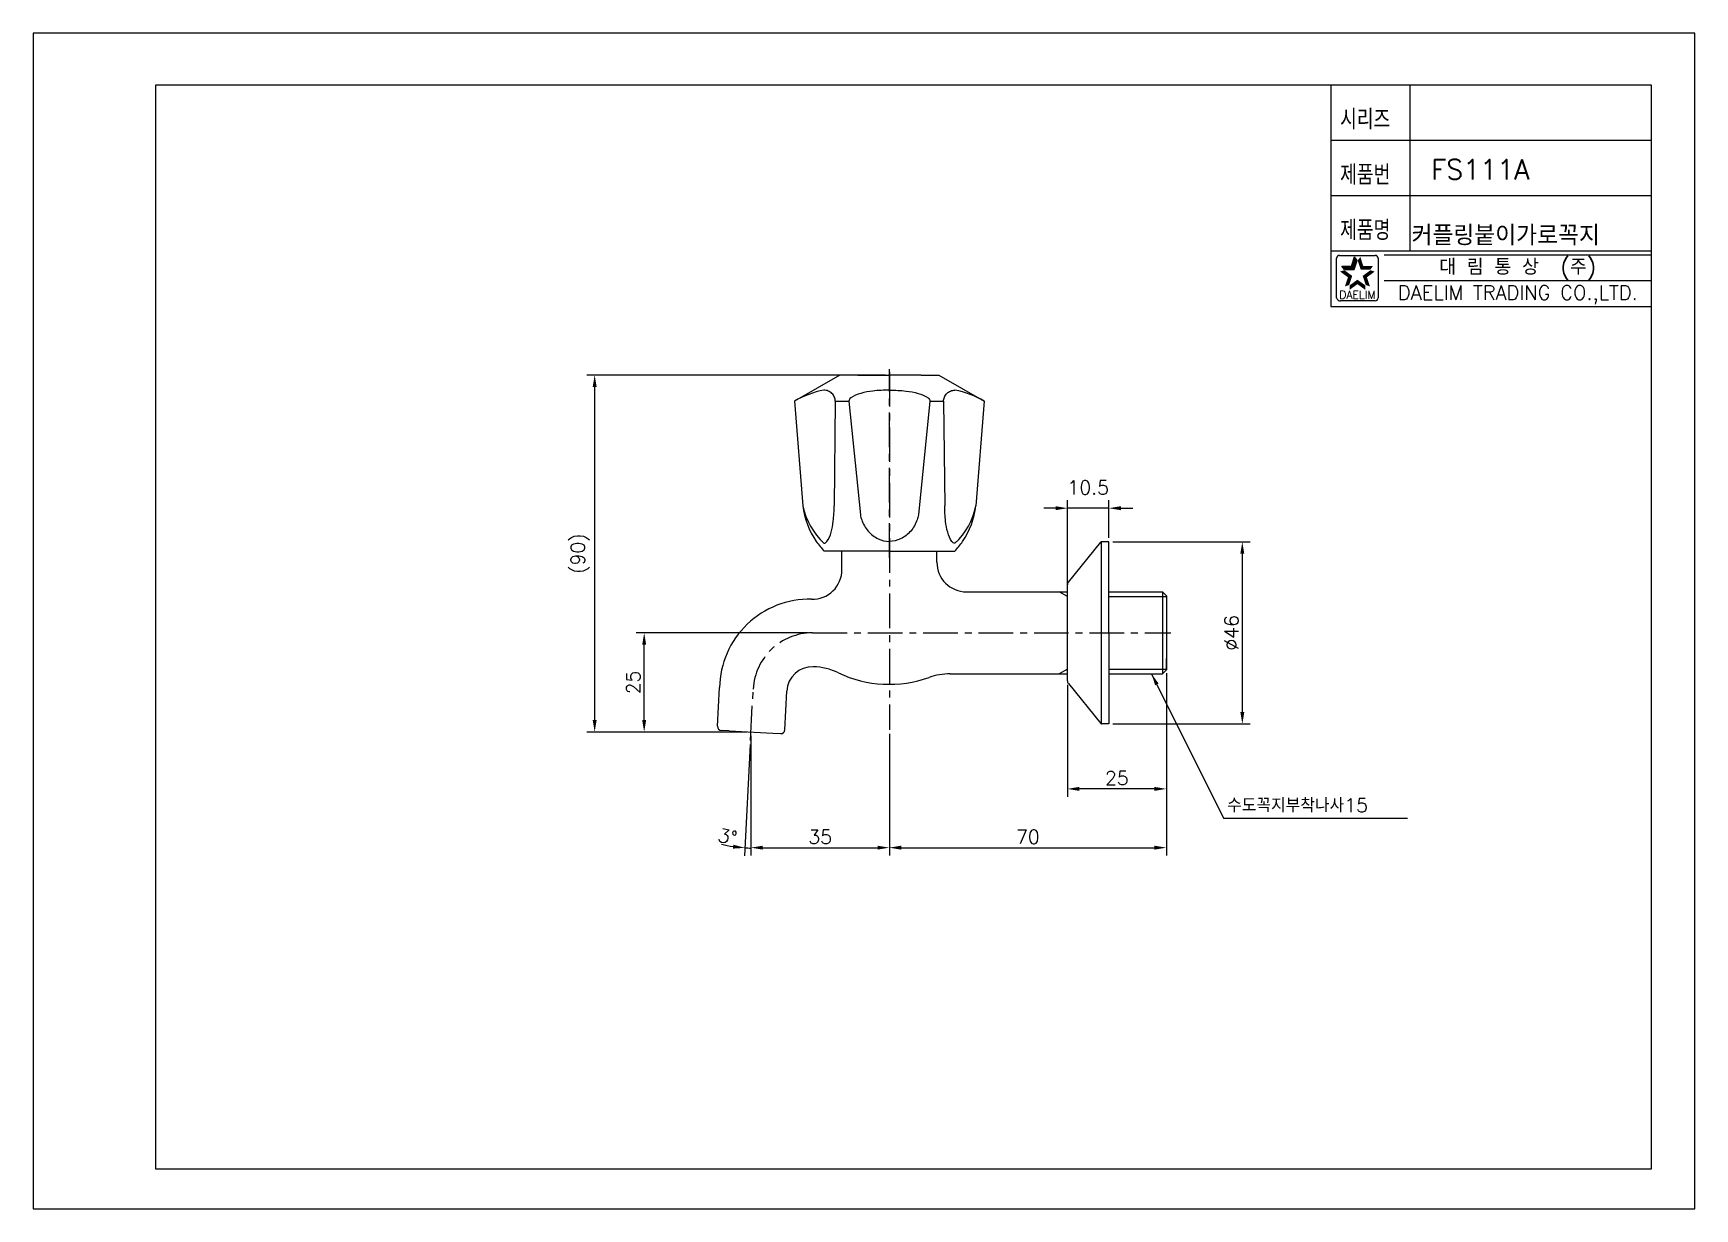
# Model space of a CAD drawing. Extents: x 6624 to 7044, y -603 to -306.
import ezdxf
from ezdxf.enums import TextEntityAlignment as Align

# ---------------------------------------------------------------- set-up
doc = ezdxf.new("R2010")
doc.units = 0
doc.header["$LTSCALE"] = 7
doc.header["$MEASUREMENT"] = 0
doc.linetypes.add('CENTER', pattern=[2, 1.25, -0.25, 0.25, -0.25])
doc.layers.get('0').update_dxf_attribs({"color": 2, "linetype": 'CONTINUOUS'})
for name, color, linetype in [('CL', 1, 'CENTER'), ('D', 2, 'CONTINUOUS'), ('DIM', 2, 'CONTINUOUS'), ('DWG', 7, 'CONTINUOUS'), ('TXT', 4, 'CONTINUOUS')]:
    doc.layers.add(name, color=color, linetype=linetype)
doc.styles.add('GHS', font='ROMANS', dxfattribs={"bigfont": 'GHS'})
doc.styles.add('ROMANS', font='romans')
doc.dimstyles.get("Standard").update_dxf_attribs({"dimtxt": 0.18, "dimasz": 0.18, "dimexe": 0.18, "dimexo": 0.0625, "dimgap": 0.09, "dimtad": 0, "dimtih": 1, "dimtoh": 1, "dimdec": 4, "dimzin": 0, "dimdsep": 46, "dimtxsty": 'Standard', "dimcen": 0.09, "dimadec": 0, "dimazin": 0, "dimtfac": 1, "dimtdec": 4, "dimtofl": 0, "dimtmove": 0, "dimatfit": 3, "dimfxl": 0, "dimtolj": 1, "dimtzin": 0, "dimarcsym": 0})

# ---------------------------------------------------------------- blocks, each defined once
blk = doc.blocks.new('BORDER')
for p, q in [((1, 1), (0, 1)), ((0, 1), (0, 0)), ((1, 0), (1, 1)), ((0, 0), (1, 0))]:
    blk.add_line(p, q)
blk = doc.blocks.new('A$C5B513C73')
at = {"layer": 'CL'}
blk.add_line((23.97, 0), (23.97, 47.69), dxfattribs=at)
at = {"layer": 'DWG'}
for p, q in [((11.47, 46.2), (0, 39.57)), ((15.97, 46.2), (11.47, 46.2)), ((15.97, 46.2), (23.97, 46.2)), ((31.97, 46.2), (23.97, 46.2)), ((31.97, 46.2), (36.47, 46.2)), ((36.47, 46.2), (47.94, 39.57)), ((0, 39.57), (2.09, 13.13)), ((10.28, 39.57), (10, 13.13)), ((10.28, 39.57), (13.75, 39.57)), ((13.75, 39.57), (16.63, 10.84)), ((34.2, 39.57), (31.32, 10.84)), ((34.2, 39.57), (37.66, 39.57)), ((37.66, 39.57), (37.94, 13.13)), ((47.94, 39.57), (45.85, 13.13)), ((8.97, 1.7), (7.47, 1.7)), ((23.97, 1.7), (8.97, 1.7)), ((23.97, 1.7), (38.97, 1.7)), ((38.97, 1.7), (40.47, 1.7))]:
    blk.add_line(p, q, dxfattribs=at)
for points in [[(10.28, 39.57, 0.100833), (10.06, 40.64, 0.099431), (9.44, 41.56, 0.09751), (8.51, 42.16, 0.096194), (7.4, 42.38, 0.096194)], [(23.97, 42.38, 0.028281), (19.77, 42.14, 0.038652), (16.74, 41.56, 0.079449), (14.19, 40.4, 0.251629), (13.75, 39.57, 0.251629)], [(23.97, 42.38, -0.028281), (28.18, 42.14, -0.038652), (31.2, 41.56, -0.079449), (33.76, 40.4, -0.251629), (34.2, 39.57, -0.251629)], [(37.66, 39.57, -0.100833), (37.88, 40.64, -0.099431), (38.51, 41.56, -0.09751), (39.44, 42.16, -0.096194), (40.54, 42.38, -0.096194)], [(7.4, 3.7, 0.251035), (8.17, 4.11, 0.079699), (9.24, 6.46, 0.038826), (9.78, 9.26, 0.028417), (10, 13.13, 0.028417)], [(40.54, 3.7, -0.251035), (39.78, 4.11, -0.079699), (38.7, 6.46, -0.038826), (38.16, 9.26, -0.028417), (37.94, 13.13, -0.028417)], [(16.63, 10.84, 0.029583), (16.97, 9.63, 0.091517), (18.6, 6.78, 0.103709), (21.13, 4.81, 0.114356), (23.97, 4.15, 0.114356)], [(31.32, 10.84, -0.029583), (30.97, 9.63, -0.091517), (29.35, 6.78, -0.103709), (26.81, 4.81, -0.114356), (23.97, 4.15, -0.114356)]]:
    blk.add_lwpolyline(points, format="xyb", dxfattribs=at)
for centre, radius, start, end in [((11.65, 19.98), 22.8, 100.7435, 120.7435), ((36.29, 19.98), 22.8, 59.2565, 79.2565), ((19.72, 16.84), 18.01, 191.8589, 226.8589), ((21.96, 15.49), 20, 186.7593, 214.5384), ((28.23, 16.84), 18.01, 313.1411, 348.1411), ((25.99, 15.49), 20, 325.4616, 353.2407), ((21.96, 15.49), 20, 214.5384, 223.6), ((25.99, 15.49), 20, 316.4, 325.4616)]:
    blk.add_arc(centre, radius, start, end, dxfattribs=at)

msp = doc.modelspace()

# ---------------------------------------------------------------- linework, layer by layer
at = {"color": 7}
for p, q in [((6951.57, -318.78), (6951.57, -374.78)), ((6971.57, -318.78), (6971.57, -360.78)), ((6951.57, -332.78), (7032.57, -332.78)), ((6951.57, -346.78), (7032.57, -346.78)), ((6951.57, -360.78), (7032.57, -360.78)), ((6951.57, -374.78), (7032.57, -374.78))]:
    msp.add_line(p, q, dxfattribs=at)
at = {"color": 2, "linetype": 'Continuous'}
for p, q in [((6953.04, -372.65), (6953.04, -362.65)), ((6953.79, -361.9), (6962.79, -361.9)), ((6963.54, -362.65), (6963.54, -372.65)), ((6965.07, -361.78), (7032.57, -361.78)), ((6965.07, -368.28), (7032.57, -368.28)), ((6962.79, -373.4), (6954.04, -373.4))]:
    msp.add_line(p, q, dxfattribs=at)
at = {"color": 2}
for p, q in [((6955.05, -365.51), (6954.38, -364.6)), ((6954.38, -364.6), (6956.81, -364.6)), ((6956.81, -364.6), (6957.55, -362.29)), ((6957.47, -365.51), (6958.22, -363.21)), ((6958.22, -363.21), (6957.55, -362.29)), ((6955.05, -365.51), (6957.47, -365.51))]:
    msp.add_line(p, q, dxfattribs=at)
for p, q in [((6838.99, -392.13), (6763.49, -392.13)), ((6765.49, -479.33), (6765.49, -395.13)), ((6884.99, -445.93), (6884.99, -423.78)), ((6895.49, -433.28), (6895.49, -423.78)), ((6881.99, -425.78), (6878.99, -425.78)), ((6895.49, -425.78), (6884.99, -425.78)), ((6898.49, -425.78), (6901.49, -425.78)), ((6896.49, -434.28), (6931.2, -434.28)), ((6929.2, -437.28), (6929.2, -477.28)), ((6819.54, -457.28), (6776, -457.28)), ((6778, -479.33), (6778, -460.28)), ((6909.99, -467.43), (6909.99, -513.55)), ((6909.99, -467.43), (6909.99, -498.7)), ((6884.99, -470.43), (6884.99, -498.7)), ((6803.99, -482.33), (6763.49, -482.33)), ((6803.99, -482.33), (6776, -482.33)), ((6839.99, -482.77), (6839.99, -513.55)), ((6839.99, -482.77), (6839.99, -513.55)), ((6896.49, -480.28), (6931.2, -480.28)), ((6804.83, -485.46), (6803.36, -513.6)), ((6804.99, -483.33), (6804.99, -513.55)), ((6906.99, -496.7), (6887.99, -496.7)), ((6807.99, -511.55), (6836.99, -511.55)), ((6842.99, -511.55), (6906.99, -511.55))]:
    msp.add_line(p, q)
at = {"color": 2, "linetype": 'Continuous'}
for centre, radius, start, end in [((6953.79, -362.65), 0.75, 90, 180), ((6962.79, -362.65), 0.75, 0, 90), ((6953.92, -372.52), 0.884, 188.1301, 278.1301), ((6962.79, -372.65), 0.75, 270, 0)]:
    msp.add_arc(centre, radius, start, end, dxfattribs=at)
for start, end in [(255.264, 261.132), (267, 270)]:
    msp.add_arc((6804.99, -482.33), 29.31, start, end)
at = {"color": 2}
for points in [[(6954.38, -364.6), (6955.05, -365.51), (6956.81, -364.6), (6957.47, -365.51)], [(6956.81, -364.6), (6957.47, -365.51), (6957.55, -362.29), (6958.22, -363.21)], [(6959.03, -362.29), (6958.37, -363.21), (6959.78, -364.6), (6959.12, -365.51)], [(6959.78, -364.6), (6959.12, -365.51), (6962.21, -364.6), (6961.54, -365.51)], [(6955.89, -367.43), (6956.96, -367.08), (6953.92, -366), (6955, -365.65)], [(6955.14, -369.74), (6956.21, -369.39), (6955.89, -367.43), (6956.96, -367.08)], [(6958.29, -369.18), (6958.29, -368.05), (6956.33, -370.6), (6956.33, -369.47)], [(6960.26, -370.6), (6960.26, -369.47), (6958.29, -369.18), (6958.29, -368.05)], [(6962.66, -366), (6961.59, -365.65), (6960.7, -367.43), (6959.63, -367.08)], [(6960.7, -367.43), (6959.63, -367.08), (6961.45, -369.74), (6960.38, -369.39)]]:
    msp.add_solid(points, dxfattribs=at)
for points in [[(6764.99, -395.13), (6765.99, -395.13), (6765.49, -392.13)], [(6881.99, -425.28), (6881.99, -426.28), (6884.99, -425.78)], [(6898.49, -425.28), (6898.49, -426.28), (6895.49, -425.78)], [(6928.7, -437.28), (6929.7, -437.28), (6929.2, -434.28)], [(6777.5, -460.28), (6778.5, -460.28), (6778, -457.28)], [(6928.7, -477.28), (6929.7, -477.28), (6929.2, -480.28)], [(6764.99, -479.33), (6765.99, -479.33), (6765.49, -482.33)], [(6777.5, -479.33), (6778.5, -479.33), (6778, -482.33)], [(6887.99, -496.2), (6887.99, -497.2), (6884.99, -496.7)], [(6906.99, -496.2), (6906.99, -497.2), (6909.99, -496.7)], [(6800.53, -510.79), (6800.43, -511.79), (6803.46, -511.6)], [(6807.99, -511.05), (6807.99, -512.05), (6804.99, -511.55)], [(6836.99, -511.05), (6836.99, -512.05), (6839.99, -511.55)], [(6842.99, -511.05), (6842.99, -512.05), (6839.99, -511.55)], [(6906.99, -511.05), (6906.99, -512.05), (6909.99, -511.55)]]:
    msp.add_solid(points)
at = {"layer": 'CL'}
for p, q in [((6839.99, -391.35), (6839.99, -481.77)), ((6820.54, -457.28), (6911.1, -457.28)), ((6804.88, -484.46), (6805.56, -471.5))]:
    msp.add_line(p, q, dxfattribs=at)
msp.add_arc((6820.54, -472.28), 15, 90, 177, dxfattribs=at)
at = {"layer": 'D'}
for p, q in [((6884.99, -448.13), (6882.92, -446.93)), ((6895.49, -448.13), (6909.99, -448.13)), ((6884.99, -466.43), (6882.92, -467.63)), ((6895.49, -466.43), (6909.99, -466.43))]:
    msp.add_line(p, q, dxfattribs=at)
at = {"layer": 'DWG'}
for p, q in [((6827.99, -441.3), (6827.99, -436.63)), ((6851.99, -439.43), (6851.99, -436.63)), ((6885.22, -444.51), (6893.4, -434.39)), ((6893.51, -434.31), (6893.51, -480.25)), ((6895.49, -434.28), (6893.64, -434.28)), ((6895.49, -457.28), (6895.49, -434.28)), ((6884.99, -469.43), (6884.99, -445.14)), ((6859.49, -446.93), (6884.99, -446.93)), ((6895.49, -446.93), (6908.99, -446.93)), ((6908.99, -446.93), (6908.99, -467.63)), ((6908.99, -446.93), (6909.99, -447.93)), ((6909.99, -447.93), (6909.99, -450.78)), ((6909.99, -450.78), (6909.99, -466.63)), ((6895.49, -457.28), (6895.49, -480.28)), ((6909.99, -466.63), (6909.99, -463.78)), ((6855.38, -467.63), (6884.99, -467.63)), ((6885.22, -470.06), (6893.4, -480.17)), ((6895.49, -467.63), (6908.99, -467.63)), ((6908.99, -467.63), (6909.99, -466.63)), ((6796.56, -480.89), (6797.07, -471.1)), ((6813.54, -481.78), (6814.05, -471.99)), ((6799.5, -482.05), (6797.5, -481.94)), ((6799.5, -482.05), (6810.49, -482.62)), ((6810.49, -482.62), (6812.48, -482.73)), ((6895.49, -480.28), (6893.64, -480.28))]:
    msp.add_line(p, q, dxfattribs=at)
for centre, radius, start, end in [((6893.64, -434.58), 0.3, 90, 141.009), ((6859.49, -439.43), 7.5, 180, 270), ((6820.49, -441.3), 7.5, 268.5455, 0), ((6885.99, -445.14), 1, 141.009, 180), ((6819.73, -471.45), 22.66, 88.5455, 179.1339), ((6820.54, -472.33), 6.5, 88.2691, 177), ((6820.25, -481.83), 16, 64.5845, 88.2691), ((6839.99, -440.28), 30, 244.5845, 289.5429), ((6855.38, -483.63), 16, 90, 109.5429), ((6885.99, -469.43), 1, 180, 218.991), ((6797.56, -480.94), 1, 177, 267), ((6812.54, -481.73), 1, 267, 357), ((6893.64, -479.98), 0.3, 218.991, 270)]:
    msp.add_arc(centre, radius, start, end, dxfattribs=at)
at = {"layer": 'TXT'}
for p, q in [((6654.57, -592.78), (6654.57, -318.78)), ((6654.57, -318.78), (7032.57, -318.78)), ((7032.57, -318.78), (7032.57, -592.78)), ((7032.57, -592.78), (6654.57, -592.78))]:
    msp.add_line(p, q, dxfattribs=at)

# ---------------------------------------------------------------- block references
at = {"xscale": 420, "yscale": 297, "zscale": 420}
msp.add_blockref('BORDER', (6623.57, -602.78), dxfattribs=at)
msp.add_blockref('A$C5B513C73', (6816.02, -438.33))

# ---------------------------------------------------------------- texts
at = {"color": 7, "style": 'GHS'}
msp.add_text('FS111A', height=5, dxfattribs=at).set_placement((6989.31, -340.2), align=Align.MIDDLE)
at = {"style": 'GHS'}
msp.add_text('커플링붙이가로꼭지', height=5, dxfattribs=at).set_placement((6971.97, -359.37))
at = {"color": 7, "linetype": 'Continuous'}
for s, height, style, p in [('대 림 통 상  (주)', 4, 'GHS', (6998.83, -365.09)), ('DAELIM TRADING CO.,LTD.', 3.6, 'ROMANS', (6998.83, -371.85))]:
    msp.add_text(s, height=height, dxfattribs=dict(at, style=style)).set_placement(p, align=Align.MIDDLE)
at = {"color": 2, "linetype": 'Continuous', "style": 'ROMANS'}
msp.add_text('DAELIM', height=2, dxfattribs=at).set_placement((6958.29, -372.85), align=Align.CENTER)
at = {"char_height": 3.5, "attachment_point": 5, "style": 'GHS'}
for s, insert in [('\\A1;10.5', (6890.24, -420.53)), ('\\A1;25', (6897.49, -493.95)), ('\\A1;35', (6822.49, -508.8)), ('\\A1;70', (6874.99, -508.8))]:
    msp.add_mtext(s, dxfattribs=dict(at, insert=insert))
for s, insert, rotation in [('\\A1;(90)', (6761.82, -437.23), 90), ('\\A1;%%C46', (6926.45, -457.28), 90), ('\\A1;25', (6775.25, -469.81), 90), ('\\A1;3%%D', (6799.09, -508.77), 347.4174)]:
    msp.add_mtext(s, dxfattribs=dict(at, insert=insert, rotation=rotation))
at = {"layer": 'D', "style": 'GHS'}
msp.add_text('수도꼭지부착나사15', height=3.5, dxfattribs=at).set_placement((6925.34, -502.59))
at = {"layer": 'DIM', "style": 'GHS', "width": 0.8}
for s, p in [('시리즈', (6953.91, -330.05)), ('제품번', (6953.91, -344.05)), ('제품명', (6953.91, -358.05))]:
    msp.add_text(s, height=5, dxfattribs=at).set_placement(p)

# ---------------------------------------------------------------- leaders
at = {"layer": 'DIM'}
msp.add_leader([(6906.26, -467.63), (6924.45, -504.08), (6970.97, -504.08)], dimstyle='Standard', override={"dimtxt": 3.5, "dimasz": 3, "dimexe": 2, "dimexo": 1, "dimgap": 1, "dimtih": 0, "dimtoh": 0, "dimtxsty": 'GHS', "dimcen": -0.9, "dimtix": 1, "dimtofl": 1, "dimtmove": 2}, dxfattribs=at)

doc.saveas('drawing.dxf')
